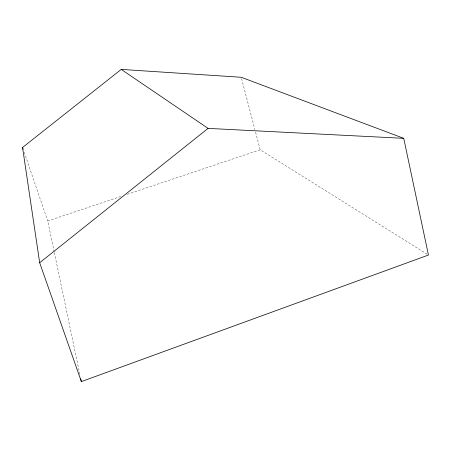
<?xml version="1.0" encoding="UTF-8"?>
<svg xmlns="http://www.w3.org/2000/svg" width="451" height="451" viewBox="0 0 451 451"><rect width="100%" height="100%" fill="white"/><g stroke="black" fill="none" stroke-linecap="round" stroke-linejoin="round"><path stroke-width="0.34" stroke-dasharray="2.25 1.69" d="M54.21 251.917L47.733 220.962L121.229 196.337M127.238 194.325L260.193 149.777L427.26 254.296M24.191 152.269L47.733 220.962M241.573 78.621L254.871 129.443M255.582 132.154L260.193 149.777M54.357 252.605L80.205 376.111"/><path stroke-width="0.68" d="M39.671 262.741L208.074 128.388L403.735 138.339L428.45 255.04L81.355 381.597L39.671 262.741L22.55 147.488L121.223 69.403L241.223 77.273L403.735 138.339M121.223 69.403L208.074 128.388M22.55 147.488L23.164 149.281M80.78 378.851L81.355 381.597"/></g></svg>
